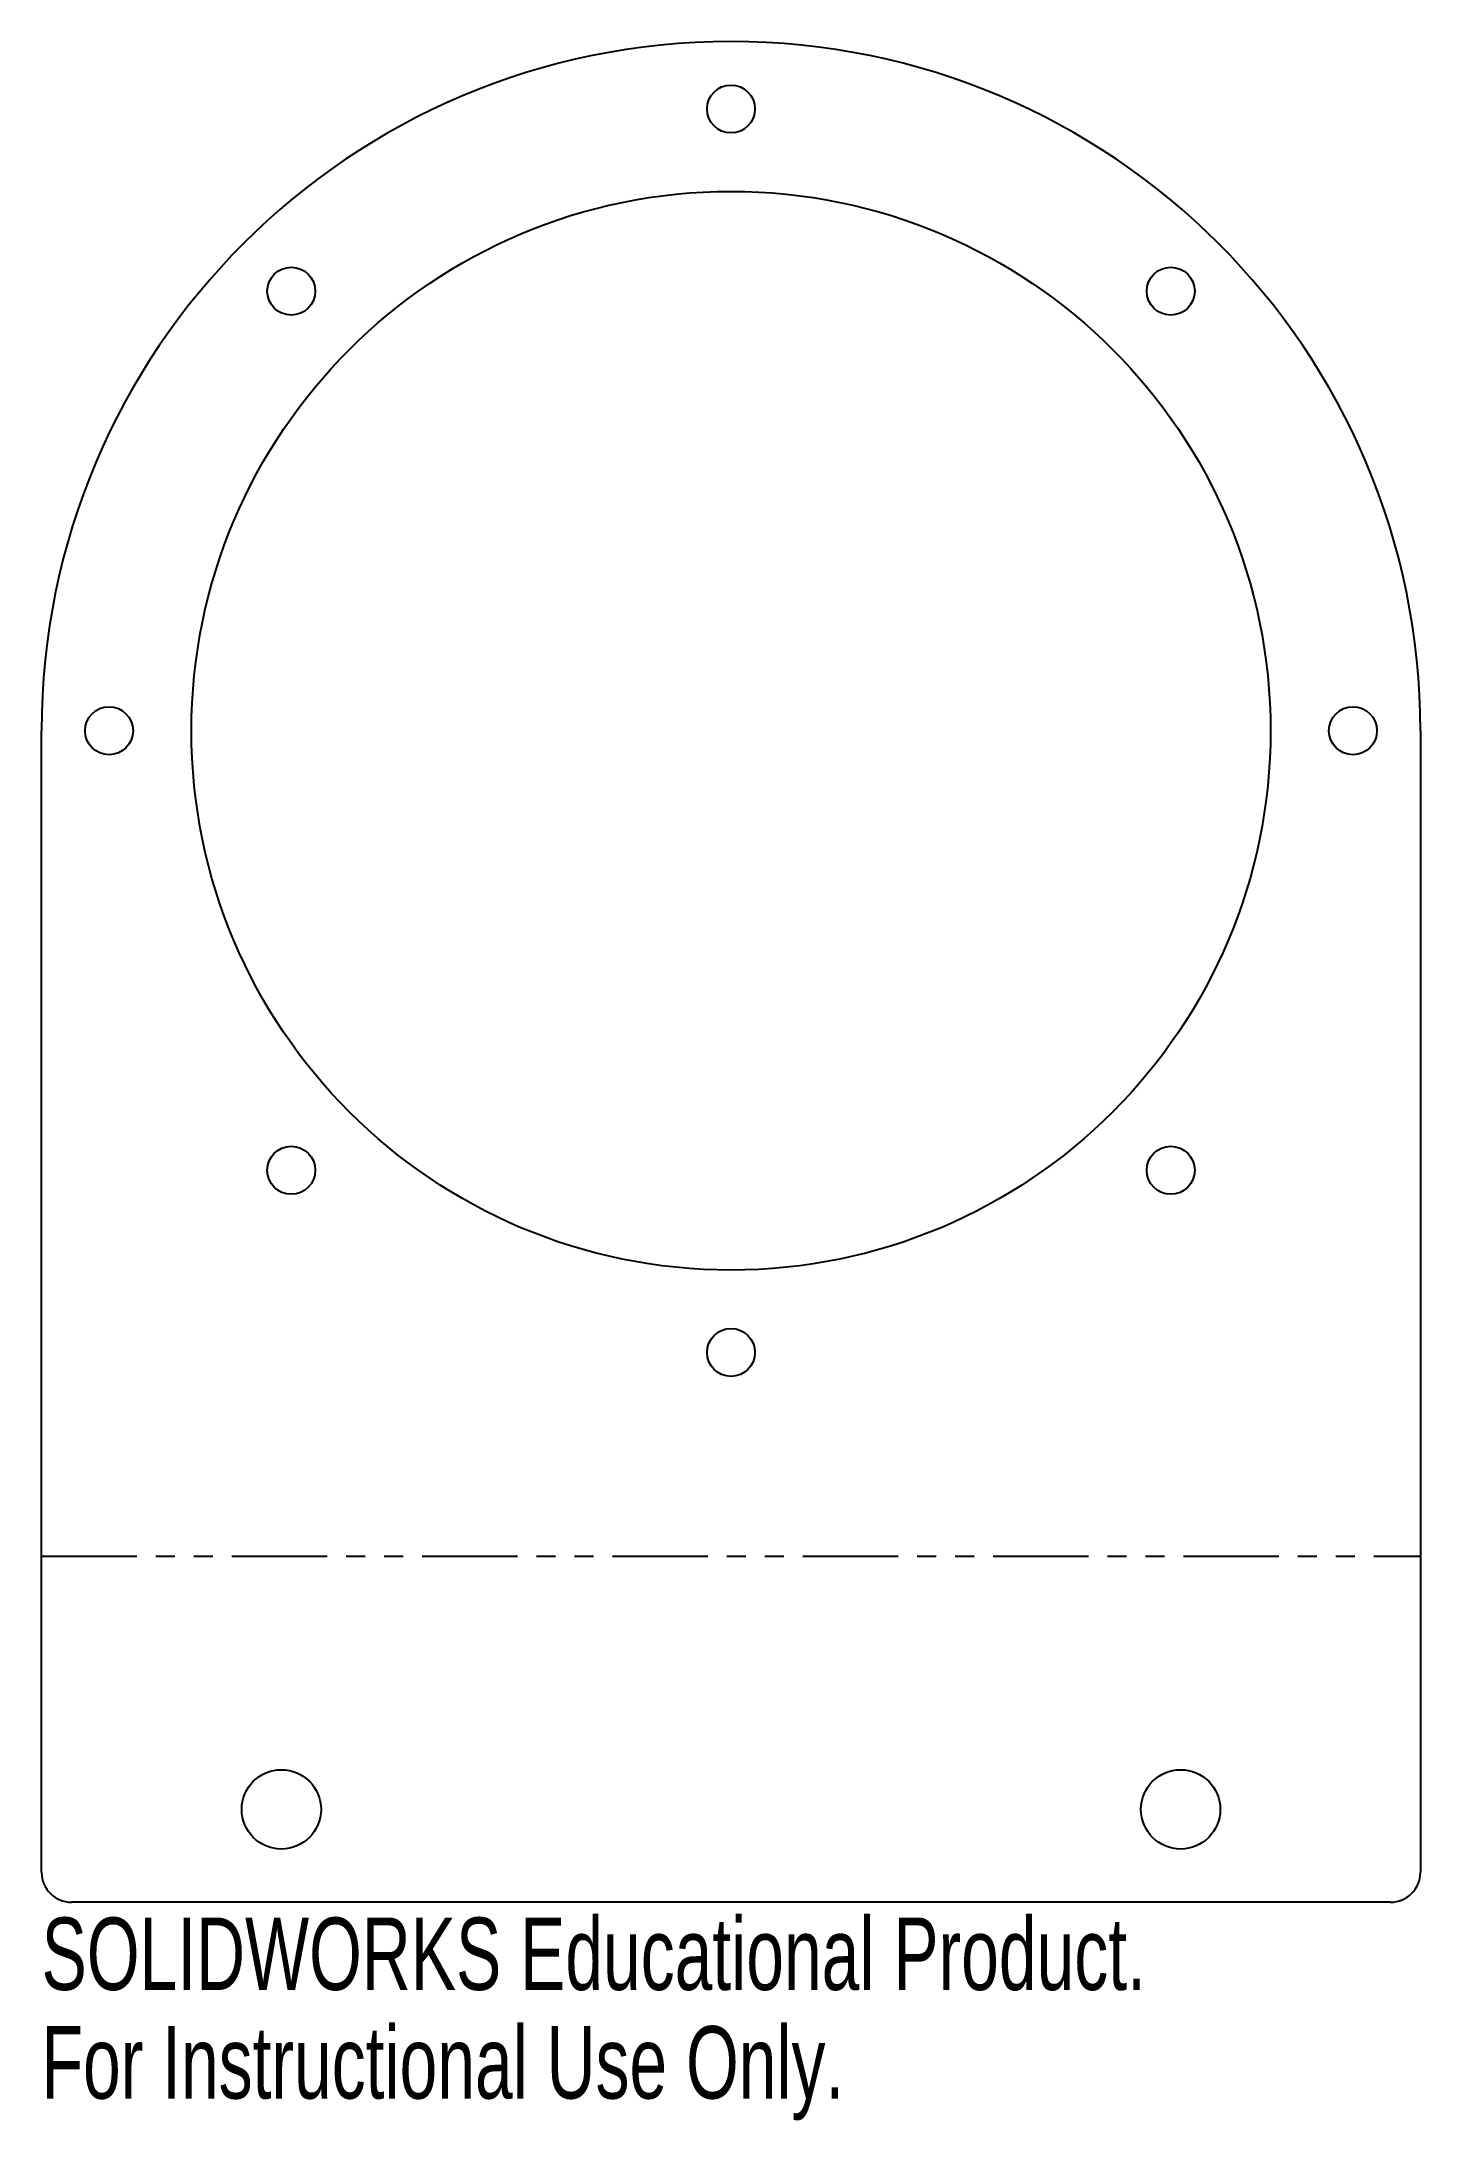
# Model space of a CAD drawing. Header units: millimetres. Extents: x -46 to 46, y -93 to 46.
import ezdxf

# ---------------------------------------------------------------- set-up
doc = ezdxf.new("R2010")
doc.units = ezdxf.units.MM
doc.linetypes.add('PHANTOM', pattern=[12.7, 6.35, -1.27, 1.27, -1.27, 1.27, -1.27])
doc.styles.add('SLDTEXTSTYLE0', font='TXT', dxfattribs={"width": 0.7})

msp = doc.modelspace()

# ---------------------------------------------------------------- linework, layer by layer
at = {"color": 7, "linetype": 'Continuous', "lineweight": 25}
for p, q in [((-46, -76.2), (-46, 0)), ((46, 0), (46, -76.2)), ((44, -78.2), (-44, -78.2))]:
    msp.add_line(p, q, dxfattribs=at)
at = {"color": 7, "linetype": 'PHANTOM'}
msp.add_line((-46, -55.1), (46, -55.1), dxfattribs=at)
at = {"color": 7, "linetype": 'Continuous', "lineweight": 25}
for centre, radius in [((0, 41.5), 1.6), ((0, 0), 36), ((-29.34, 29.34), 1.6), ((29.34, 29.34), 1.6), ((-41.5, 0), 1.6), ((41.5, 0), 1.6), ((-29.34, -29.34), 1.6), ((29.34, -29.34), 1.6), ((0, -41.5), 1.6), ((-30, -72), 2.65), ((30, -72), 2.65)]:
    msp.add_circle(centre, radius, dxfattribs=at)
for centre, radius, start, end in [((0, 0), 46, 0, 180), ((-44, -76.2), 2, 180, 270), ((44, -76.2), 2, 270, 0)]:
    msp.add_arc(centre, radius, start, end, dxfattribs=at)

# ---------------------------------------------------------------- texts
at = {"color": 7, "linetype": 'Continuous', "char_height": 4.8336, "attachment_point": 1, "style": 'SLDTEXTSTYLE0'}
for s, insert in [('SOLIDWORKS Educational Product.', (-46, -79.22)), ('For Instructional Use Only.', (-46, -86.47))]:
    msp.add_mtext(s, dxfattribs=dict(at, insert=insert))

doc.saveas('drawing.dxf')
